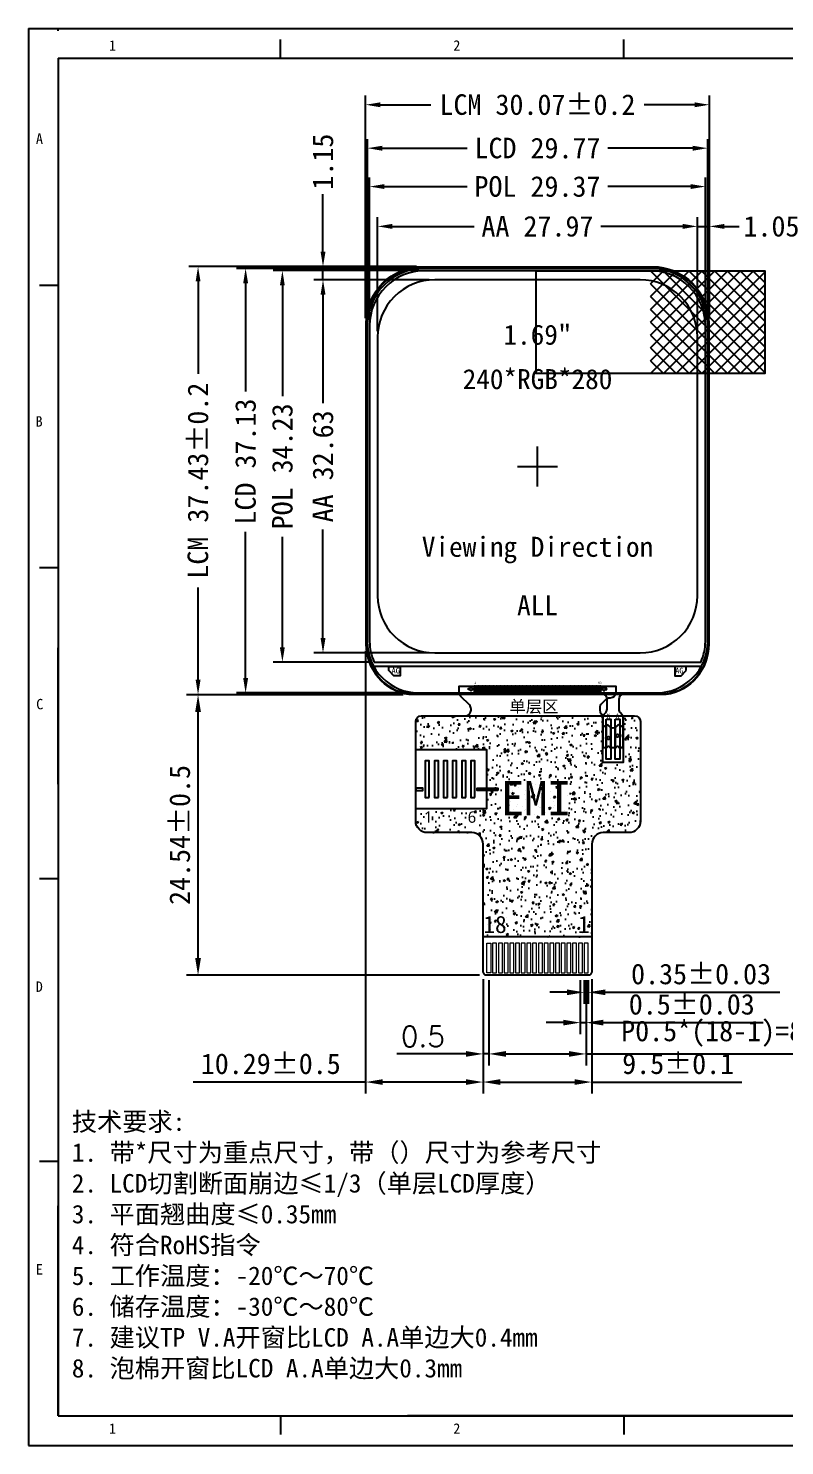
# Model space of a CAD drawing. Header units: millimetres. Extents: x -211 to 1637, y 270 to 770.
# Drawn here: x 894.7 to 960.8, y 465.1 to 589.1 of the extents above; entities that cross this region are included whole.
import ezdxf
from ezdxf.enums import TextEntityAlignment as Align

# ---------------------------------------------------------------- set-up
doc = ezdxf.new("R2010")
doc.units = ezdxf.units.MM
for name, color, linetype in [('', 7, 'Continuous'), ('DIM', 4, 'Continuous'), ('FPC', 5, 'Continuous'), ('FPC-O正面白油层', 7, 'Continuous'), ('标 注', 3, 'Continuous'), ('标注', 3, 'Continuous')]:
    doc.layers.add(name, color=color, linetype=linetype)
doc.layers.add('DWG', color=7, linetype='Continuous', lineweight=18)
doc.layers.add('LCD', color=4, linetype='Continuous', lineweight=5)
doc.styles.add('Arial', font='arial.ttf', dxfattribs={"height": 3})
doc.styles.add('ROMANS', font='romans.shx', dxfattribs={"width": 0.8})
doc.styles.get("Standard").update_dxf_attribs({"font": 'txt', "bigfont": 'gbcbig.shx'})
doc.styles.add('宋体', font='')
doc.styles.get('宋体').set_extended_font_data('SimSun')
doc.dimstyles.new('ISO-25$0', dxfattribs={"dimtxt": 1.8, "dimasz": 1.5, "dimexe": 1, "dimexo": 0.625, "dimtad": 1, "dimdsep": 46, "dimtxsty": 'Standard', "dimcen": 2.5, "dimclrd": 3, "dimclre": 3, "dimclrt": 3, "dimadec": 0, "dimazin": 0, "dimtfac": 1, "dimtmove": 0, "dimatfit": 3, "dimfxl": 1, "dimarcsym": 0})
doc.dimstyles.new('STANDARD 03$0', dxfattribs={"dimscale": 0, "dimtxt": 1.8, "dimasz": 1.3, "dimexe": 0.8, "dimexo": 0.5, "dimgap": 0.5, "dimtad": 0, "dimzin": 0, "dimdsep": 46, "dimtxsty": 'ROMANS', "dimcen": 1, "dimclrd": 256, "dimclre": 256, "dimclrt": 256, "dimadec": 0, "dimazin": 0, "dimtfac": 1, "dimtmove": 0, "dimatfit": 3, "dimfxl": 1, "dimtolj": 1, "dimtzin": 0, "dimlwd": -1, "dimarcsym": 0})

# ---------------------------------------------------------------- blocks, each defined once
blk = doc.blocks.new('*D54')
at = {"layer": 'FPC', "color": 3, "lineweight": -2}
for p, q in [((925.23, 562.59), (925.23, 572.56)), ((953.2, 562.59), (953.2, 572.56))]:
    blk.add_line(p, q, dxfattribs=at)
at = {"layer": 'FPC', "color": 3}
for p, q in [((926.53, 571.76), (933.68, 571.76)), ((951.9, 571.76), (944.75, 571.76))]:
    blk.add_line(p, q, dxfattribs=at)
for points in [[(926.53, 571.98), (926.53, 571.54), (925.23, 571.76)], [(951.9, 571.98), (951.9, 571.54), (953.2, 571.76)]]:
    blk.add_solid(points, dxfattribs=at)
at = {"layer": 'FPC', "color": 7, "insert": (939.21, 571.76), "char_height": 1.8, "attachment_point": 5, "style": '宋体'}
blk.add_mtext('\\A1;AA 27.97', dxfattribs=at)
blk = doc.blocks.new('*D55')
at = {"layer": 'FPC', "color": 3, "lineweight": -2}
for p, q in [((924.33, 563.59), (924.33, 579.4)), ((954.1, 563.59), (954.1, 579.4))]:
    blk.add_line(p, q, dxfattribs=at)
at = {"layer": 'FPC', "color": 3}
for p, q in [((925.63, 578.6), (933.07, 578.6)), ((952.8, 578.6), (945.36, 578.6))]:
    blk.add_line(p, q, dxfattribs=at)
for points in [[(925.63, 578.81), (925.63, 578.38), (924.33, 578.6)], [(952.8, 578.81), (952.8, 578.38), (954.1, 578.6)]]:
    blk.add_solid(points, dxfattribs=at)
at = {"layer": 'FPC', "color": 7, "insert": (939.21, 578.6), "char_height": 1.8, "attachment_point": 5, "style": '宋体'}
blk.add_mtext('\\A1;LCD 29.77', dxfattribs=at)
blk = doc.blocks.new('*D56')
at = {"layer": 'FPC', "color": 3, "lineweight": -2}
for p, q in [((924.18, 563.74), (924.18, 583.2)), ((954.25, 563.74), (954.25, 583.2))]:
    blk.add_line(p, q, dxfattribs=at)
at = {"layer": 'FPC', "color": 3}
for p, q in [((925.48, 582.4), (929.87, 582.4)), ((952.95, 582.4), (948.55, 582.4))]:
    blk.add_line(p, q, dxfattribs=at)
for points in [[(925.48, 582.61), (925.48, 582.18), (924.18, 582.4)], [(952.95, 582.61), (952.95, 582.18), (954.25, 582.4)]]:
    blk.add_solid(points, dxfattribs=at)
at = {"layer": 'FPC', "color": 7, "insert": (939.21, 582.4), "char_height": 1.8, "attachment_point": 5, "style": '宋体'}
blk.add_mtext('\\A1;LCM 30.07%%P0.2', dxfattribs=at)
blk = doc.blocks.new('*D57')
at = {"layer": 'FPC', "color": 3, "lineweight": -2}
for p, q in [((929.73, 567.09), (919.65, 567.09)), ((929.73, 534.45), (919.65, 534.45))]:
    blk.add_line(p, q, dxfattribs=at)
at = {"layer": 'FPC', "color": 3}
for p, q in [((920.45, 565.79), (920.45, 556.3)), ((920.45, 535.75), (920.45, 545.24))]:
    blk.add_line(p, q, dxfattribs=at)
for points in [[(920.24, 565.79), (920.67, 565.79), (920.45, 567.09)], [(920.24, 535.75), (920.67, 535.75), (920.45, 534.45)]]:
    blk.add_solid(points, dxfattribs=at)
at = {"layer": 'FPC', "color": 7, "insert": (920.45, 550.77), "char_height": 1.8, "attachment_point": 5, "rotation": 90, "style": '宋体'}
blk.add_mtext('\\A1;AA 32.63', dxfattribs=at)
blk = doc.blocks.new('*D58')
at = {"layer": 'FPC', "color": 3, "lineweight": -2}
for p, q in [((928.83, 568.09), (912.88, 568.09)), ((928.33, 530.95), (912.88, 530.95))]:
    blk.add_line(p, q, dxfattribs=at)
at = {"layer": 'FPC', "color": 3}
for p, q in [((913.68, 566.79), (913.68, 557.33)), ((913.68, 532.25), (913.68, 545.05))]:
    blk.add_line(p, q, dxfattribs=at)
for points in [[(913.47, 566.79), (913.9, 566.79), (913.68, 568.09)], [(913.47, 532.25), (913.9, 532.25), (913.68, 530.95)]]:
    blk.add_solid(points, dxfattribs=at)
at = {"layer": 'FPC', "color": 7, "insert": (913.68, 551.19), "char_height": 1.8, "attachment_point": 5, "rotation": 90, "style": '宋体'}
blk.add_mtext('\\A1;LCD 37.13', dxfattribs=at)
blk = doc.blocks.new('*D59')
at = {"layer": 'FPC', "color": 3, "lineweight": -2}
for p, q in [((928.63, 568.24), (908.72, 568.24)), ((927.47, 530.8), (908.72, 530.8))]:
    blk.add_line(p, q, dxfattribs=at)
at = {"layer": 'FPC', "color": 3}
for p, q in [((909.52, 566.94), (909.52, 558.86)), ((909.52, 532.1), (909.52, 540.18))]:
    blk.add_line(p, q, dxfattribs=at)
for points in [[(909.31, 566.94), (909.74, 566.94), (909.52, 568.24)], [(909.31, 532.1), (909.74, 532.1), (909.52, 530.8)]]:
    blk.add_solid(points, dxfattribs=at)
at = {"layer": 'FPC', "color": 7, "insert": (909.52, 549.52), "char_height": 1.8, "attachment_point": 5, "rotation": 90, "style": '宋体'}
blk.add_mtext('\\A1;LCM 37.43\\fSimSun|b0|i0|c134|p2;±0.2', dxfattribs=at)
blk = doc.blocks.new('*D60')
at = {"layer": 'FPC', "color": 3}
for p, q in [((920.45, 569.54), (920.45, 574.59)), ((920.45, 567.09), (920.45, 568.24)), ((920.45, 565.79), (920.45, 564.49))]:
    blk.add_line(p, q, dxfattribs=at)
at = {"layer": 'FPC', "color": 3, "lineweight": -2}
for p, q in [((928.63, 568.24), (919.65, 568.24)), ((929.73, 567.09), (919.65, 567.09))]:
    blk.add_line(p, q, dxfattribs=at)
at = {"layer": 'FPC', "color": 3}
for points in [[(920.24, 569.54), (920.67, 569.54), (920.45, 568.24)], [(920.24, 565.79), (920.67, 565.79), (920.45, 567.09)]]:
    blk.add_solid(points, dxfattribs=at)
at = {"layer": 'FPC', "color": 7, "insert": (920.45, 577.42), "char_height": 1.8, "attachment_point": 5, "rotation": 90, "style": '宋体'}
blk.add_mtext('\\A1;1.15', dxfattribs=at)
blk = doc.blocks.new('*D61')
at = {"layer": 'FPC', "color": 3}
for p, q in [((951.9, 571.76), (950.6, 571.76)), ((953.2, 571.76), (954.25, 571.76)), ((955.55, 571.76), (956.85, 571.76))]:
    blk.add_line(p, q, dxfattribs=at)
at = {"layer": 'FPC', "color": 3, "lineweight": -2}
for p, q in [((953.2, 562.59), (953.2, 572.56)), ((954.25, 563.74), (954.25, 572.56))]:
    blk.add_line(p, q, dxfattribs=at)
at = {"layer": 'FPC', "color": 3}
for points in [[(951.9, 571.97), (951.9, 571.54), (953.2, 571.76)], [(955.55, 571.97), (955.55, 571.54), (954.25, 571.76)]]:
    blk.add_solid(points, dxfattribs=at)
at = {"layer": 'FPC', "color": 7, "insert": (959.68, 571.76), "char_height": 1.8, "attachment_point": 5, "style": '宋体'}
blk.add_mtext('\\A1;1.05', dxfattribs=at)
blk = doc.blocks.new('zw$5E')
at = {"color": 4}
for p, q in [((0, -1.75), (0, 1.75)), ((-1.75, 0), (1.75, 0))]:
    blk.add_line(p, q, dxfattribs=at)
at = {"layer": 'FPC', "color": 2}
for points in [[(-13.006, -17.867), (-13.006, -17.517), (-12.006, -17.517), (-12.006, -18.317), (-12.556, -18.317)], [(13.006, -17.867), (13.006, -17.517), (12.006, -17.517), (12.006, -18.317), (12.556, -18.317)]]:
    blk.add_lwpolyline(points, close=True, dxfattribs=at)
at = {"layer": '标注', "color": 4}
blk.add_line((14.312, -17.517), (-14.312, -17.517), dxfattribs=at)
at = {"layer": '标注'}
for p, q in [((-6.06, -19.517), (-6.06, -19.417)), ((-6.06, -19.417), (-5.86, -19.417)), ((-5.86, -19.517), (-6.06, -19.517)), ((-5.86, -19.417), (-5.86, -19.317)), ((-5.86, -19.317), (-5.76, -19.317)), ((-5.86, -19.617), (-5.86, -19.517)), ((-5.76, -19.617), (-5.86, -19.617)), ((-5.76, -19.317), (-5.76, -19.417)), ((-5.76, -19.417), (-5.56, -19.417)), ((-5.56, -19.517), (-5.76, -19.517)), ((-5.76, -19.517), (-5.76, -19.617)), ((-5.56, -19.417), (-5.56, -19.517)), ((5.76, -19.417), (5.56, -19.417)), ((5.56, -19.417), (5.56, -19.517)), ((5.56, -19.517), (5.76, -19.517)), ((5.86, -19.317), (5.76, -19.317)), ((5.76, -19.317), (5.76, -19.417)), ((5.76, -19.517), (5.76, -19.617)), ((5.76, -19.617), (5.86, -19.617)), ((5.86, -19.417), (5.86, -19.317)), ((6.06, -19.417), (5.86, -19.417)), ((5.86, -19.517), (6.06, -19.517)), ((5.86, -19.617), (5.86, -19.517)), ((6.06, -19.517), (6.06, -19.417))]:
    blk.add_line(p, q, dxfattribs=at)
at = {"layer": '标注', "color": 4}
for points in [[(-10.386, -19.817), (10.386, -19.817, 0.4142136), (14.886, -15.317), (14.886, 12.317, 0.4142136), (9.886, 17.317), (-9.886, 17.317, 0.4142136), (-14.886, 12.317), (-14.886, -15.317, 0.4142136)], [(-8.986, -16.317), (8.986, -16.317, 0.4142136), (13.986, -11.317), (13.986, 11.317, 0.4142136), (8.986, 16.317), (-8.986, 16.317, 0.4142136), (-13.986, 11.317), (-13.986, -11.317, 0.4142136)]]:
    blk.add_lwpolyline(points, format="xyb", close=True, dxfattribs=at)
at = {"layer": '标注', "color": 6}
blk.add_lwpolyline([(-14.291, -17.117), (14.291, -17.117, 0.1083987), (14.686, -15.317), (14.686, 12.317, 0.4142136), (9.886, 17.117), (-9.886, 17.117, 0.4142136), (-14.686, 12.317), (-14.686, -15.317, 0.1083987), (-14.291, -17.117)], format="xyb", close=True, dxfattribs=at)
at = {"layer": '标注'}
for points in [[(-5.55, -19.717), (-5.49, -19.717), (-5.49, -19.217), (-5.55, -19.217)], [(-5.43, -19.717), (-5.37, -19.717), (-5.37, -19.217), (-5.43, -19.217)], [(-5.31, -19.717), (-5.25, -19.717), (-5.25, -19.217), (-5.31, -19.217)], [(-5.19, -19.717), (-5.13, -19.717), (-5.13, -19.217), (-5.19, -19.217)], [(-5.07, -19.717), (-5.01, -19.717), (-5.01, -19.217), (-5.07, -19.217)], [(-4.95, -19.717), (-4.89, -19.717), (-4.89, -19.217), (-4.95, -19.217)], [(-4.83, -19.717), (-4.77, -19.717), (-4.77, -19.217), (-4.83, -19.217)], [(-4.71, -19.717), (-4.65, -19.717), (-4.65, -19.217), (-4.71, -19.217)], [(-4.59, -19.717), (-4.53, -19.717), (-4.53, -19.217), (-4.59, -19.217)], [(-4.47, -19.717), (-4.41, -19.717), (-4.41, -19.217), (-4.47, -19.217)], [(-4.35, -19.717), (-4.29, -19.717), (-4.29, -19.217), (-4.35, -19.217)], [(-4.23, -19.717), (-4.17, -19.717), (-4.17, -19.217), (-4.23, -19.217)], [(-4.11, -19.717), (-4.05, -19.717), (-4.05, -19.217), (-4.11, -19.217)], [(-3.99, -19.717), (-3.93, -19.717), (-3.93, -19.217), (-3.99, -19.217)], [(-3.87, -19.717), (-3.81, -19.717), (-3.81, -19.217), (-3.87, -19.217)], [(-3.75, -19.717), (-3.69, -19.717), (-3.69, -19.217), (-3.75, -19.217)], [(-3.63, -19.717), (-3.57, -19.717), (-3.57, -19.217), (-3.63, -19.217)], [(-3.51, -19.717), (-3.45, -19.717), (-3.45, -19.217), (-3.51, -19.217)], [(-3.39, -19.717), (-3.33, -19.717), (-3.33, -19.217), (-3.39, -19.217)], [(-3.27, -19.717), (-3.21, -19.717), (-3.21, -19.217), (-3.27, -19.217)], [(-3.15, -19.717), (-3.09, -19.717), (-3.09, -19.217), (-3.15, -19.217)], [(-3.03, -19.717), (-2.97, -19.717), (-2.97, -19.217), (-3.03, -19.217)], [(-2.91, -19.717), (-2.85, -19.717), (-2.85, -19.217), (-2.91, -19.217)], [(-2.79, -19.717), (-2.73, -19.717), (-2.73, -19.217), (-2.79, -19.217)], [(-2.67, -19.717), (-2.61, -19.717), (-2.61, -19.217), (-2.67, -19.217)], [(-2.55, -19.717), (-2.49, -19.717), (-2.49, -19.217), (-2.55, -19.217)], [(-2.43, -19.717), (-2.37, -19.717), (-2.37, -19.217), (-2.43, -19.217)], [(-2.31, -19.717), (-2.25, -19.717), (-2.25, -19.217), (-2.31, -19.217)], [(-2.19, -19.717), (-2.13, -19.717), (-2.13, -19.217), (-2.19, -19.217)], [(-2.07, -19.717), (-2.01, -19.717), (-2.01, -19.217), (-2.07, -19.217)], [(-1.95, -19.717), (-1.89, -19.717), (-1.89, -19.217), (-1.95, -19.217)], [(-1.83, -19.717), (-1.77, -19.717), (-1.77, -19.217), (-1.83, -19.217)], [(-1.71, -19.717), (-1.65, -19.717), (-1.65, -19.217), (-1.71, -19.217)], [(-1.59, -19.717), (-1.53, -19.717), (-1.53, -19.217), (-1.59, -19.217)], [(-1.47, -19.717), (-1.41, -19.717), (-1.41, -19.217), (-1.47, -19.217)], [(-1.35, -19.717), (-1.29, -19.717), (-1.29, -19.217), (-1.35, -19.217)], [(-1.23, -19.717), (-1.17, -19.717), (-1.17, -19.217), (-1.23, -19.217)], [(-1.11, -19.717), (-1.05, -19.717), (-1.05, -19.217), (-1.11, -19.217)], [(-0.99, -19.717), (-0.93, -19.717), (-0.93, -19.217), (-0.99, -19.217)], [(-0.87, -19.717), (-0.81, -19.717), (-0.81, -19.217), (-0.87, -19.217)], [(-0.75, -19.717), (-0.69, -19.717), (-0.69, -19.217), (-0.75, -19.217)], [(-0.63, -19.717), (-0.57, -19.717), (-0.57, -19.217), (-0.63, -19.217)], [(-0.51, -19.717), (-0.45, -19.717), (-0.45, -19.217), (-0.51, -19.217)], [(-0.39, -19.717), (-0.33, -19.717), (-0.33, -19.217), (-0.39, -19.217)], [(-0.27, -19.717), (-0.21, -19.717), (-0.21, -19.217), (-0.27, -19.217)], [(-0.15, -19.717), (-0.09, -19.717), (-0.09, -19.217), (-0.15, -19.217)], [(-0.03, -19.717), (0.03, -19.717), (0.03, -19.217), (-0.03, -19.217)], [(0.09, -19.717), (0.15, -19.717), (0.15, -19.217), (0.09, -19.217)], [(0.21, -19.717), (0.27, -19.717), (0.27, -19.217), (0.21, -19.217)], [(0.33, -19.717), (0.39, -19.717), (0.39, -19.217), (0.33, -19.217)], [(0.45, -19.717), (0.51, -19.717), (0.51, -19.217), (0.45, -19.217)], [(0.57, -19.717), (0.63, -19.717), (0.63, -19.217), (0.57, -19.217)], [(0.69, -19.717), (0.75, -19.717), (0.75, -19.217), (0.69, -19.217)], [(0.81, -19.717), (0.87, -19.717), (0.87, -19.217), (0.81, -19.217)], [(0.93, -19.717), (0.99, -19.717), (0.99, -19.217), (0.93, -19.217)], [(1.05, -19.717), (1.11, -19.717), (1.11, -19.217), (1.05, -19.217)], [(1.17, -19.717), (1.23, -19.717), (1.23, -19.217), (1.17, -19.217)], [(1.29, -19.717), (1.35, -19.717), (1.35, -19.217), (1.29, -19.217)], [(1.41, -19.717), (1.47, -19.717), (1.47, -19.217), (1.41, -19.217)], [(1.53, -19.717), (1.59, -19.717), (1.59, -19.217), (1.53, -19.217)], [(1.65, -19.717), (1.71, -19.717), (1.71, -19.217), (1.65, -19.217)], [(1.77, -19.717), (1.83, -19.717), (1.83, -19.217), (1.77, -19.217)], [(1.89, -19.717), (1.95, -19.717), (1.95, -19.217), (1.89, -19.217)], [(2.01, -19.717), (2.07, -19.717), (2.07, -19.217), (2.01, -19.217)], [(2.13, -19.717), (2.19, -19.717), (2.19, -19.217), (2.13, -19.217)], [(2.25, -19.717), (2.31, -19.717), (2.31, -19.217), (2.25, -19.217)], [(2.37, -19.717), (2.43, -19.717), (2.43, -19.217), (2.37, -19.217)], [(2.49, -19.717), (2.55, -19.717), (2.55, -19.217), (2.49, -19.217)], [(2.61, -19.717), (2.67, -19.717), (2.67, -19.217), (2.61, -19.217)], [(2.73, -19.717), (2.79, -19.717), (2.79, -19.217), (2.73, -19.217)], [(2.85, -19.717), (2.91, -19.717), (2.91, -19.217), (2.85, -19.217)], [(2.97, -19.717), (3.03, -19.717), (3.03, -19.217), (2.97, -19.217)], [(3.09, -19.717), (3.15, -19.717), (3.15, -19.217), (3.09, -19.217)], [(3.21, -19.717), (3.27, -19.717), (3.27, -19.217), (3.21, -19.217)], [(3.33, -19.717), (3.39, -19.717), (3.39, -19.217), (3.33, -19.217)], [(3.45, -19.717), (3.51, -19.717), (3.51, -19.217), (3.45, -19.217)], [(3.57, -19.717), (3.63, -19.717), (3.63, -19.217), (3.57, -19.217)], [(3.69, -19.717), (3.75, -19.717), (3.75, -19.217), (3.69, -19.217)], [(3.81, -19.717), (3.87, -19.717), (3.87, -19.217), (3.81, -19.217)], [(3.93, -19.717), (3.99, -19.717), (3.99, -19.217), (3.93, -19.217)], [(4.05, -19.717), (4.11, -19.717), (4.11, -19.217), (4.05, -19.217)], [(4.17, -19.717), (4.23, -19.717), (4.23, -19.217), (4.17, -19.217)], [(4.29, -19.717), (4.35, -19.717), (4.35, -19.217), (4.29, -19.217)], [(4.41, -19.717), (4.47, -19.717), (4.47, -19.217), (4.41, -19.217)], [(4.53, -19.717), (4.59, -19.717), (4.59, -19.217), (4.53, -19.217)], [(4.65, -19.717), (4.71, -19.717), (4.71, -19.217), (4.65, -19.217)], [(4.77, -19.717), (4.83, -19.717), (4.83, -19.217), (4.77, -19.217)], [(4.89, -19.717), (4.95, -19.717), (4.95, -19.217), (4.89, -19.217)], [(5.01, -19.717), (5.07, -19.717), (5.07, -19.217), (5.01, -19.217)], [(5.13, -19.717), (5.19, -19.717), (5.19, -19.217), (5.13, -19.217)], [(5.25, -19.717), (5.31, -19.717), (5.31, -19.217), (5.25, -19.217)], [(5.37, -19.717), (5.43, -19.717), (5.43, -19.217), (5.37, -19.217)], [(5.49, -19.717), (5.55, -19.717), (5.55, -19.217), (5.49, -19.217)]]:
    blk.add_lwpolyline(points, close=True, dxfattribs=at)
at = {"layer": 'LCD', "color": 4, "style": '宋体'}
for s, p in [('1.69"', (0, 11.517)), ('240*RGB*280', (0, 7.631)), ('Viewing Direction', (0, -7.035)), ('ALL', (0, -12.142))]:
    blk.add_text(s, height=1.75, dxfattribs=at).set_placement(p, align=Align.MIDDLE_CENTER)
at = {"layer": '标注', "color": 1, "width": 0.57324, "attachment_point": 5, "style": '宋体'}
for s, insert, char_height in [('{\\C2;AG}', (-12.406, -17.868), 0.5), ('{\\C2;AG}', (12.406, -17.868), 0.5), ('1', (-5.458, -18.935), 0.2), ('93', (5.464, -18.935), 0.2)]:
    blk.add_mtext(s, dxfattribs=dict(at, insert=insert, char_height=char_height))
blk = doc.blocks.new('*D63')
at = {"layer": 'FPC', "color": 3, "lineweight": -2}
for p, q in [((924.53, 563.59), (924.53, 576.04)), ((953.9, 563.59), (953.9, 576.04))]:
    blk.add_line(p, q, dxfattribs=at)
at = {"layer": 'FPC', "color": 3}
for p, q in [((925.83, 575.24), (933.06, 575.24)), ((952.6, 575.24), (945.37, 575.24))]:
    blk.add_line(p, q, dxfattribs=at)
for points in [[(925.83, 575.46), (925.83, 575.03), (924.53, 575.24)], [(952.6, 575.46), (952.6, 575.03), (953.9, 575.24)]]:
    blk.add_solid(points, dxfattribs=at)
at = {"layer": 'FPC', "color": 7, "insert": (939.21, 575.24), "char_height": 1.8, "attachment_point": 5, "style": '宋体'}
blk.add_mtext('\\A1;POL 29.37', dxfattribs=at)
blk = doc.blocks.new('*D64')
at = {"layer": 'FPC', "color": 3, "lineweight": -2}
for p, q in [((928.83, 567.89), (916.1, 567.89)), ((924.42, 533.65), (916.1, 533.65))]:
    blk.add_line(p, q, dxfattribs=at)
at = {"layer": 'FPC', "color": 3}
for p, q in [((916.9, 566.59), (916.9, 556.92)), ((916.9, 534.95), (916.9, 544.62))]:
    blk.add_line(p, q, dxfattribs=at)
for points in [[(916.68, 566.59), (917.11, 566.59), (916.9, 567.89)], [(916.68, 534.95), (917.11, 534.95), (916.9, 533.65)]]:
    blk.add_solid(points, dxfattribs=at)
at = {"layer": 'FPC', "color": 7, "insert": (916.9, 550.77), "char_height": 1.8, "attachment_point": 5, "rotation": 90, "style": '宋体'}
blk.add_mtext('\\A1;POL 34.23', dxfattribs=at)
blk = doc.blocks.new('zw$6484')
at = {"layer": '', "lineweight": 5}
blk.add_lwpolyline([(-15.04, -33.03, 0.370918), (-11.25, -37.43), (11.25, -37.43, 0.370918), (15.04, -33.03), (15.04, -4.95, 0.414214), (10.09, 0), (-10.09, 0, 0.414214), (-15.04, -4.95), (-15.04, -32.98)], format="xyb", dxfattribs=at)
at = {"color": 5, "ltscale": 5}
blk.add_lwpolyline([(-14.97, -33.03, 0.370578), (-11.24, -37.36), (11.24, -37.36, 0.370578), (14.97, -33.03), (14.97, -4.95, 0.414214), (10.09, -0.07), (-10.09, -0.07, 0.414214), (-14.97, -4.95), (-14.97, -32.98)], format="xyb", dxfattribs=at)
blk = doc.blocks.new('*D62')
at = {"layer": 'DIM', "color": 3, "lineweight": -2}
for p, q in [((927.34, 530.8), (908.52, 530.8)), ((909.52, 507.76), (909.52, 529.3)), ((934.14, 506.26), (908.52, 506.26))]:
    blk.add_line(p, q, dxfattribs=at)
at = {"layer": 'DIM', "color": 3}
for points in [[(909.27, 529.3), (909.77, 529.3), (909.52, 530.8)], [(909.27, 507.76), (909.77, 507.76), (909.52, 506.26)]]:
    blk.add_solid(points, dxfattribs=at)
at = {"layer": 'DIM', "color": 3, "insert": (907.93, 518.53), "char_height": 1.8, "attachment_point": 5, "rotation": 90, "style": '宋体'}
blk.add_mtext('24.54%%P0.5', dxfattribs=at)
blk = doc.blocks.new('*D65')
at = {"layer": 'DIM', "color": 3, "lineweight": -2}
for p, q in [((943.29, 505.83), (943.29, 503.77)), ((943.64, 505.83), (943.64, 503.77)), ((941.79, 504.77), (940.29, 504.77)), ((943.29, 504.77), (943.64, 504.77)), ((945.14, 504.77), (960.41, 504.77))]:
    blk.add_line(p, q, dxfattribs=at)
at = {"layer": 'DIM', "color": 3}
for points in [[(941.79, 505.02), (941.79, 504.52), (943.29, 504.77)], [(945.14, 505.02), (945.14, 504.52), (943.64, 504.77)]]:
    blk.add_solid(points, dxfattribs=at)
at = {"layer": 'DIM', "color": 3, "insert": (953.52, 506.36), "char_height": 1.8, "attachment_point": 5, "style": '宋体'}
blk.add_mtext('0.35%%P0.03', dxfattribs=at)
blk = doc.blocks.new('*D66')
at = {"layer": 'DIM', "color": 3, "lineweight": -2}
for p, q in [((942.96, 505.83), (942.96, 501.12)), ((943.46, 505.83), (943.46, 501.12)), ((941.46, 502.12), (939.96, 502.12)), ((942.96, 502.12), (943.46, 502.12)), ((944.96, 502.12), (958.95, 502.12))]:
    blk.add_line(p, q, dxfattribs=at)
at = {"layer": 'DIM', "color": 3}
for points in [[(941.46, 502.37), (941.46, 501.87), (942.96, 502.12)], [(944.96, 502.37), (944.96, 501.87), (943.46, 502.12)]]:
    blk.add_solid(points, dxfattribs=at)
at = {"layer": 'DIM', "color": 3, "insert": (952.71, 503.71), "char_height": 1.8, "attachment_point": 5, "style": '宋体'}
blk.add_mtext('0.5{\\fSimSun|b0|i0|c134|p2;±0.03}', dxfattribs=at)
blk = doc.blocks.new('*D67')
at = {"layer": 'DIM', "color": 3, "lineweight": -2}
for p, q in [((934.96, 505.83), (934.96, 498.38)), ((943.46, 505.83), (943.46, 498.38)), ((936.46, 499.38), (941.96, 499.38)), ((943.46, 499.38), (973.34, 499.38))]:
    blk.add_line(p, q, dxfattribs=at)
at = {"layer": 'DIM', "color": 3}
for points in [[(936.46, 499.63), (936.46, 499.13), (934.96, 499.38)], [(941.96, 499.63), (941.96, 499.13), (943.46, 499.38)]]:
    blk.add_solid(points, dxfattribs=at)
at = {"layer": 'DIM', "color": 3, "insert": (959.39, 501.15), "char_height": 1.8, "attachment_point": 5, "style": '宋体'}
blk.add_mtext('P0.5*(18-1)=8.5{\\fSimSun|b0|i0|c134|p2;±0.05}', dxfattribs=at)
blk = doc.blocks.new('*D68')
at = {"layer": 'DIM', "color": 3, "lineweight": -2}
for p, q in [((934.46, 505.93), (934.46, 495.92)), ((943.96, 505.93), (943.96, 495.92)), ((935.96, 496.92), (942.46, 496.92)), ((943.96, 496.92), (957.08, 496.92))]:
    blk.add_line(p, q, dxfattribs=at)
at = {"layer": 'DIM', "color": 3}
for points in [[(935.96, 497.17), (935.96, 496.67), (934.46, 496.92)], [(942.46, 497.17), (942.46, 496.67), (943.96, 496.92)]]:
    blk.add_solid(points, dxfattribs=at)
at = {"layer": 'DIM', "color": 3, "insert": (951.52, 498.51), "char_height": 1.8, "attachment_point": 5, "style": '宋体'}
blk.add_mtext('9.5{\\fSimSun|b0|i0|c134|p2;±0.1}', dxfattribs=at)
blk = doc.blocks.new('*D69')
at = {"layer": 'DIM', "color": 3, "lineweight": -2}
for p, q in [((934.46, 505.93), (934.46, 498.38)), ((934.96, 505.83), (934.96, 498.38)), ((932.96, 499.38), (926.91, 499.38)), ((934.96, 499.38), (934.46, 499.38)), ((936.46, 499.38), (937.96, 499.38))]:
    blk.add_line(p, q, dxfattribs=at)
at = {"layer": 'DIM', "color": 3}
for points in [[(932.96, 499.63), (932.96, 499.13), (934.46, 499.38)], [(936.46, 499.63), (936.46, 499.13), (934.96, 499.38)]]:
    blk.add_solid(points, dxfattribs=at)
at = {"layer": 'DIM', "color": 3, "insert": (929.19, 500.91), "char_height": 1.8, "attachment_point": 5}
blk.add_mtext('0.5', dxfattribs=at)
blk = doc.blocks.new('*D70')
at = {"layer": 'DIM', "color": 3, "lineweight": -2}
for p, q in [((924.18, 534.63), (924.18, 495.92)), ((934.46, 505.93), (934.46, 495.92)), ((924.18, 496.92), (909.08, 496.92)), ((932.96, 496.92), (925.68, 496.92))]:
    blk.add_line(p, q, dxfattribs=at)
at = {"layer": 'DIM', "color": 3}
for points in [[(925.68, 497.17), (925.68, 496.67), (924.18, 496.92)], [(932.96, 497.17), (932.96, 496.67), (934.46, 496.92)]]:
    blk.add_solid(points, dxfattribs=at)
at = {"layer": 'DIM', "color": 3, "insert": (915.88, 498.51), "char_height": 1.8, "attachment_point": 5, "style": '宋体'}
blk.add_mtext('10.29%%P0.5', dxfattribs=at)

msp = doc.modelspace()

# ---------------------------------------------------------------- hatches: boundary and pattern name
at = {"layer": 'DIM'}
h = msp.add_hatch(dxfattribs=at)
h.set_pattern_fill('AR-CONC,_O', color=251, scale=0.01)
h.set_pattern_definition([(50, (-56.518, 0), (1.8218467, -0.1593909), [0.1905, -2.0955]), (355, (-56.518, 0), (-0.3524283, 1.9105664), [0.1524, -1.6764]), (100.451, (-56.3662, -0.0133), (1.469425, 1.751167), [0.1619, -1.7809]), (46.1842, (-56.518, 0.508), (2.7107904, -0.4204233), [0.28575, -3.14325]), (96.6356, (-56.2922, 0.473), (2.3740423, 2.4742556), [0.24285, -2.67135]), (351.184, (-56.518, 0.508), (2.374046, 2.474251), [0.2286, -2.5146]), (21, (-56.264, 0.381), (1.5161488, -1.0226552), [0.1905, -2.0955]), (326, (-56.264, 0.381), (0.6180203, 1.8418797), [0.1524, -1.6764]), (71.4514, (-56.1377, 0.2958), (2.134165, 0.8192286), [0.1619, -1.7809]), (37.5, (-56.5181, 0), (0.03088603, 0.8455504), [0, -1.65608, 0, -1.7018, 0, -1.68275]), (7.5, (-56.5181, 0), (0.6681966, 1.00180575), [0, -0.97028, 0, -1.61798, 0, -0.64135]), (327.5, (-57.0845, 0), (1.35590595, -0.05728744), [0, -0.635, 0, -1.9812, 0, -2.6289]), (317.5, (-57.3385, 0), (1.4812918, 0.2542649), [0, -0.8255, 0, -1.31572, 0, -1.8669])])
h.paths.add_polyline_path([(947.21072, 518.73285, 0.414213562), (948.21072, 519.73285), (948.21072, 528.45227, 0.414213562), (947.71072, 528.95227), (946.71479, 528.95227), (946.71479, 524.8688), (944.91479, 524.8688), (944.91479, 528.95227), (932.90479, 528.95227), (929.06271, 528.95227, 0.414213562), (928.56271, 528.45227), (928.56271, 519.73285, 0.414213562), (929.56271, 518.73285), (933.46479, 518.73285, -0.414213562), (934.46479, 517.73285), (934.46479, 509.60972), (943.96479, 509.60972), (943.96479, 517.73285, -0.414213562), (944.96479, 518.73285)])
h.paths.add_polyline_path([(928.56271, 526.01285), (934.73979, 526.01285), (934.73979, 520.81285), (928.56271, 520.81285)], flags=17)
at = {"layer": 'FPC'}
h = msp.add_hatch(dxfattribs=at)
h.set_pattern_fill('ANSI37', color=1, scale=0.25)
h.set_pattern_definition([(45, (949.1008, 558.8863), (-0.561266, 0.561266), []), (135, (949.1008, 558.8863), (-0.561266, -0.561266), [])])
h.paths.add_polyline_path([(949.10079, 558.88627), (959.10079, 558.88627), (959.10079, 567.88627), (949.10079, 567.88627)])

# ---------------------------------------------------------------- linework, layer by layer
at = {"color": 7, "linetype": 'Continuous'}
for p, q in [((894.67583, 589.08114), (1069.49197, 589.08114)), ((894.67583, 589.08114), (894.67583, 465.11852)), ((894.67583, 465.11852), (1069.49197, 465.11852))]:
    msp.add_line(p, q, dxfattribs=at)
at = {"linetype": 'Continuous'}
for p, q in [((897.27801, 588.863), (897.27801, 589.08114)), ((916.72462, 586.47897), (916.72462, 588.10533)), ((946.76026, 586.47897), (946.76026, 588.10533)), ((897.27801, 586.47897), (1066.88979, 586.47897)), ((897.27801, 586.47897), (897.27801, 467.72069)), ((897.27801, 566.60345), (895.65165, 566.60345)), ((897.27801, 541.88276), (895.65165, 541.88276)), ((897.27801, 514.70093), (895.65165, 514.70093)), ((897.27801, 489.98024), (895.65165, 489.98024)), ((897.27801, 467.72069), (1066.88979, 467.72069)), ((916.72462, 467.7207), (916.72462, 466.09434)), ((946.76026, 467.7207), (946.76026, 466.09434))]:
    msp.add_line(p, q, dxfattribs=at)
at = {"color": 4, "linetype": 'Continuous'}
for p, q in [((897.27801, 467.72069), (897.27799, 486.09271)), ((983.68516, 467.7207), (927.85249, 467.7207))]:
    msp.add_line(p, q, dxfattribs=at)
for points in [[(928.56271, 526.01285), (934.73979, 526.01285), (934.73979, 520.81285), (928.56271, 520.81285)], [(928.56271, 522.41285), (929.18979, 522.41285), (929.18979, 522.61285), (928.56271, 522.61285)], [(935.73979, 522.41285), (933.93979, 522.41285), (933.93979, 522.61285), (935.73979, 522.61285)]]:
    msp.add_lwpolyline(points, close=True)
at = {"color": 2}
for points in [[(929.73979, 521.81285), (929.73979, 525.01285), (929.38979, 525.01285), (929.38979, 521.81285)], [(929.73979, 521.81285), (929.73979, 525.01285), (929.38979, 525.01285), (929.38979, 521.81285)], [(930.53979, 521.81285), (930.53979, 525.01285), (930.18979, 525.01285), (930.18979, 521.81285)], [(931.33979, 521.81285), (931.33979, 525.01285), (930.98979, 525.01285), (930.98979, 521.81285)], [(932.13979, 521.81285), (932.13979, 525.01285), (931.78979, 525.01285), (931.78979, 521.81285)], [(932.93979, 521.81285), (932.93979, 525.01285), (932.58979, 525.01285), (932.58979, 521.81285)], [(933.73979, 521.81285), (933.73979, 525.01285), (933.38979, 525.01285), (933.38979, 521.81285)]]:
    msp.add_lwpolyline(points, close=True, dxfattribs=at)
at = {"layer": 'DIM', "color": 251}
for p, q in [((932.90479, 528.95227), (945.16479, 528.95227)), ((943.96479, 509.60972), (934.46479, 509.60972))]:
    msp.add_line(p, q, dxfattribs=at)
at = {"layer": 'DIM', "color": 30}
msp.add_lwpolyline([(945.16233, 530.35583), (944.81124, 530.00473, 0.198912367), (944.66479, 529.65118), (944.66479, 529.45227, 0.414213562), (945.16479, 528.95227), (947.71072, 528.95227, -0.414213562), (948.21072, 528.45227), (948.21072, 519.73285, -0.414213562), (947.21072, 518.73285), (944.96479, 518.73285, 0.414213562), (943.96479, 517.73285), (943.96479, 506.55962, -0.414213562), (943.66479, 506.25962), (934.76479, 506.25962, -0.414213562), (934.46479, 506.55962), (934.46479, 517.73285, 0.414213562), (933.46479, 518.73285), (929.56271, 518.73285, -0.414213562), (928.56271, 519.73285), (928.56271, 528.45227, -0.414213562), (929.06271, 528.95227), (932.90479, 528.95227, 0.414213562), (933.40479, 529.45227), (933.40479, 529.54516, 0.198912367), (933.25834, 529.89871), (932.50124, 530.65582, -0.198912367), (932.35479, 531.00937), (932.35479, 531.55227), (946.07479, 531.55227), (946.07479, 531.00228, -0.414213562), (945.57479, 530.50228), (945.51589, 530.50228, 0.198912367)], format="xyb", close=True, dxfattribs=at)
at = {"layer": 'DIM', "color": 251}
msp.add_lwpolyline([(944.91479, 528.95848), (946.71479, 528.95848), (946.71479, 524.8688), (944.91479, 524.8688)], close=True, dxfattribs=at)
at = {"layer": 'DIM', "color": 7}
for points in [[(945.21479, 528.65848), (945.61479, 528.65848), (945.61479, 525.1688), (945.21479, 525.1688)], [(946.01479, 528.65848), (946.41479, 528.65848), (946.41479, 525.1688), (946.01479, 525.1688)]]:
    msp.add_lwpolyline(points, close=True, dxfattribs=at)
at = {"layer": 'DWG', "color": 2, "lineweight": 0}
for points in [[(934.78979, 508.20962), (934.78979, 509.05972), (935.13979, 509.05972), (935.13979, 506.45962), (934.78979, 506.45962), (934.78979, 507.70962), (934.78979, 507.70962), (934.78979, 508.20962)], [(935.63979, 509.05972), (935.28979, 509.05972), (935.28979, 506.45962), (935.63979, 506.45962)], [(936.13979, 509.05972), (935.78979, 509.05972), (935.78979, 506.45962), (936.13979, 506.45962)], [(936.63979, 509.05972), (936.28979, 509.05972), (936.28979, 506.45962), (936.63979, 506.45962)], [(937.13979, 509.05972), (936.78979, 509.05972), (936.78979, 506.45962), (937.13979, 506.45962)], [(937.63979, 509.05972), (937.28979, 509.05972), (937.28979, 506.45962), (937.63979, 506.45962)], [(938.13979, 509.05972), (937.78979, 509.05972), (937.78979, 506.45962), (938.13979, 506.45962)], [(938.63979, 509.05972), (938.28979, 509.05972), (938.28979, 506.45962), (938.63979, 506.45962)], [(939.13979, 509.05972), (938.78979, 509.05972), (938.78979, 506.45962), (939.13979, 506.45962)], [(939.63979, 509.05972), (939.28979, 509.05972), (939.28979, 506.45962), (939.63979, 506.45962)], [(940.13979, 509.05972), (939.78979, 509.05972), (939.78979, 506.45962), (940.13979, 506.45962)], [(940.63979, 509.05972), (940.28979, 509.05972), (940.28979, 506.45962), (940.63979, 506.45962)], [(941.13979, 509.05972), (940.78979, 509.05972), (940.78979, 506.45962), (941.13979, 506.45962)], [(941.63979, 509.05972), (941.28979, 509.05972), (941.28979, 506.45962), (941.63979, 506.45962)], [(942.13979, 509.05972), (941.78979, 509.05972), (941.78979, 506.45962), (942.13979, 506.45962)], [(942.63979, 509.05972), (942.28979, 509.05972), (942.28979, 506.45962), (942.63979, 506.45962)], [(943.13979, 509.05972), (942.78979, 509.05972), (942.78979, 506.45962), (943.13979, 506.45962)], [(943.63979, 509.05972), (943.28979, 509.05972), (943.28979, 506.45962), (943.63979, 506.45962)]]:
    msp.add_lwpolyline(points, close=True, dxfattribs=at)
at = {"layer": 'FPC', "color": 7}
msp.add_lwpolyline([(939.10079, 567.88627), (959.10079, 567.88627), (959.10079, 558.88627), (939.10079, 558.88627)], close=True, dxfattribs=at)
at = {"layer": 'FPC', "color": 30, "true_color": 0xf26722}
for points in [[(944.94602, 530.87227, -0.309306707), (945.26479, 530.40627), (945.26479, 529.52475, -0.172463041), (945.15259, 529.20914), (945.02699, 529.05481, 0.172463041), (944.91479, 528.7392), (944.91479, 526.1688), (945.28979, 526.1688, -1), (945.53979, 526.1688), (946.08979, 526.1688, -1), (946.33979, 526.1688), (946.71479, 526.1688), (946.71479, 528.7392, 0.172463041), (946.60259, 529.05481), (946.47699, 529.20914, -0.172463041), (946.36479, 529.52475), (946.36479, 530.40627, -0.309306707), (946.68356, 530.87227)], [(945.21479, 528.15848), (945.21479, 527.1688, 0.333333333), (945.21479, 526.8688), (945.21479, 526.3188, 0.16227766), (945.16479, 526.1688)], [(946.41479, 528.15848), (946.41479, 527.3688, -0.333333333), (946.41479, 527.0688), (946.41479, 526.3188, -0.16227766), (946.46479, 526.1688)], [(945.66479, 526.1688, 0.16227766), (945.61479, 526.3188), (945.61479, 526.8688, 0.333333333), (945.61479, 527.1688), (945.61479, 527.95827)], [(946.01479, 527.95827), (946.01479, 527.3688, 0.333333333), (946.01479, 527.0688), (946.01479, 526.3188, 0.16227766), (945.96479, 526.1688)]]:
    msp.add_lwpolyline(points, format="xyb", dxfattribs=at)
for centre in [(945.41479, 527.0188), (946.21479, 527.2188)]:
    msp.add_circle(centre, 0.125, dxfattribs=at)
msp.add_spline([(946.71479, 527.8688), (946.33979, 528.1688), (945.81479, 527.8688), (945.28979, 528.1688), (944.91479, 527.8688)], degree=3, dxfattribs=at)
at = {"layer": '标 注', "color": 0}
msp.add_line((897.27801, 522.97245), (897.27801, 534.90236), dxfattribs=at)

# ---------------------------------------------------------------- block references
at = {"layer": 'DIM'}
msp.add_blockref('zw$6484', (939.21479, 568.23627), dxfattribs=at)
at = {"layer": 'FPC', "color": 4}
msp.add_blockref('zw$5E', (939.21479, 550.76927), dxfattribs=at)

# ---------------------------------------------------------------- texts
at = {"color": 4, "linetype": 'Continuous', "style": '宋体'}
for s, p in [('1', (901.73467, 587.12966)), ('2', (931.84828, 587.12961)), ('A', (895.33611, 578.97682)), ('B', (895.30489, 554.24819)), ('C', (895.36542, 529.52326)), ('D', (895.32063, 504.81032)), ('E', (895.3365, 480.08596)), ('1', (901.73467, 466.15924)), ('2', (931.84828, 466.15929))]:
    msp.add_text(s, height=0.91076, dxfattribs=at).set_placement(p)
at = {"color": 5, "style": '宋体'}
msp.add_text('单层区', height=1.05, dxfattribs=at).set_placement((938.90232, 529.77023), align=Align.MIDDLE_CENTER)
at = {"color": 6, "attachment_point": 5, "style": '宋体'}
for s, insert, char_height, width in [('{\\C252;EMI}', (939.06755, 521.75481), 3, 4.4607239), ('18', (935.49629, 510.69756), 1.5, 2.230362), ('1', (943.26525, 510.69756), 1.5, 2.230362)]:
    msp.add_mtext(s, dxfattribs=dict(at, insert=insert, char_height=char_height, width=width))
at = {"color": 4, "char_height": 1, "width": 1.9759618, "attachment_point": 1, "style": 'Arial'}
for s, insert in [('{\\fMicrosoft YaHei|b0|i0|c0|p34;\\C0;1}', (929.29405, 520.59888)), ('{\\fMicrosoft YaHei|b0|i0|c0|p34;\\C0;6}', (933.10607, 520.59888))]:
    msp.add_mtext(s, dxfattribs=dict(at, insert=insert))
at = {"layer": 'DIM', "lineweight": 0, "insert": (898.48092, 494.26502), "char_height": 1.6169475, "width": 69.661588, "attachment_point": 1, "style": '宋体'}
msp.add_mtext('{\\C0;技术要求:\\P1. 带*尺寸为重点尺寸，带（）尺寸为参考尺寸\\P2. LCD切割断面崩边≤1/3（单层LCD厚度）\\P3. 平面翘曲度≤0.35mm\\P4. 符合RoHS指令\\P5. 工作温度：-20℃～70℃ \\P6. 储存温度：-30℃～80℃\\P7. 建议TP V.A开窗比LCD A.A单边大0.4mm\\P8. 泡棉开窗比LCD A.A单边大0.3mm}', dxfattribs=at)
at = {"layer": 'FPC-O正面白油层', "color": 30, "true_color": 0xf26722, "style": '宋体'}
for s, p in [('K', (945.40813, 528.94246)), ('A', (946.21031, 528.94246))]:
    msp.add_text(s, height=0.4066, dxfattribs=at).set_placement(p, align=Align.MIDDLE_CENTER)

# ---------------------------------------------------------------- dimensions: what is measured, and where the dimension line sits
at = {"layer": 'DIM', "color": 30}
for base, p1, p2, text, picture, middle in [((924.17978945, 496.9182340835), (934.46478945, 506.5596239542), (924.17978945, 535.2522665922), '<>%%P0.5', '*D70', (915.87978945, 498.5082340835)), ((943.63979, 504.76643), (943.28979, 506.45962), (943.63979, 506.45962), '<>%%P0.03', '*D65', (953.52479, 506.35643)), ((943.46479, 502.12358), (942.96479, 506.45962), (943.46479, 506.45962), '<>{\\fSimSun|b0|i0|c134|p2;±0.03}', '*D66', (952.70979, 503.71358))]:
    dim = msp.add_linear_dim(base=base, p1=p1, p2=p2, text=text, dimstyle='ISO-25$0', override={"dimtxsty": '宋体'}, dxfattribs=at)
    dim.commit()
    dim.dimension.update_dxf_attribs({"geometry": picture, "text_midpoint": middle})
dim = msp.add_linear_dim(base=(909.52383, 530.80227), p1=(934.76479, 506.25962), p2=(927.96987, 530.80227), angle=90, text='<>%%P0.5', dimstyle='ISO-25$0', override={"dimtxsty": '宋体', "dimarcsym": 1}, dxfattribs=at)
dim.commit()
dim.dimension.update_dxf_attribs({"geometry": '*D62', "text_midpoint": (907.93383, 518.53095)})
dim = msp.add_linear_dim(base=(934.46479, 499.38277), p1=(934.96479, 506.45962), p2=(934.46479, 506.55962), dimstyle='ISO-25$0', dxfattribs=at)
dim.commit()
dim.dimension.update_dxf_attribs({"geometry": '*D69', "text_midpoint": (929.18979, 500.90777)})
for base, p1, p2, text, picture, middle in [((943.96479, 496.91823), (934.46479, 506.55962), (943.96479, 506.55962), '<>{\\fSimSun|b0|i0|c134|p2;±0.1}', '*D68', (951.51979, 496.91823)), ((943.46479, 499.38277), (934.96479, 506.45962), (943.46479, 506.45962), 'P0.5*(18-1)=<>{\\fSimSun|b0|i0|c134|p2;±0.05}', '*D67', (959.38979, 499.38277))]:
    dim = msp.add_linear_dim(base=base, p1=p1, p2=p2, text=text, dimstyle='ISO-25$0', override={"dimtxsty": '宋体'}, dxfattribs=at)
    dim.commit()
    dim.dimension.update_dxf_attribs({"geometry": picture, "text_midpoint": middle, "dimtype": 160})
at = {"layer": 'FPC', "color": 4}
for base, p1, p2, text, picture, middle in [((954.24979, 582.39689), (924.17979, 563.23627), (954.24979, 563.23627), 'LCM <>%%P0.2', '*D56', (939.21479, 582.39689)), ((954.10079, 578.59678), (924.32879, 563.08627), (954.10079, 563.08627), 'LCD <>', '*D55', (939.21479, 578.59678))]:
    dim = msp.add_linear_dim(base=base, p1=p1, p2=p2, text=text, dimstyle='STANDARD 03$0', override={"dimscale": 1, "dimtxsty": '宋体', "dimclrd": 3, "dimclre": 3, "dimclrt": 7, "dimfxl": 0.5, "dimarcsym": 1}, dxfattribs=at)
    dim.commit()
    dim.dimension.update_dxf_attribs({"geometry": picture, "text_midpoint": middle, "dimtype": 160})
dim = msp.add_linear_dim(base=(920.45397, 568.23627), p1=(930.22879, 567.08627), p2=(929.12979, 568.23627), angle=90, dimstyle='STANDARD 03$0', override={"dimscale": 1, "dimtxsty": '宋体', "dimclrd": 3, "dimclre": 3, "dimclrt": 7, "dimfxl": 0.5, "dimarcsym": 1}, dxfattribs=at)
dim.commit()
dim.dimension.update_dxf_attribs({"geometry": '*D60', "text_midpoint": (920.45397, 577.42494), "dimtype": 160})
at = {"layer": 'FPC', "color": 5}
dim = msp.add_linear_dim(base=(953.90079, 575.24359), p1=(924.52879, 563.08627), p2=(953.90079, 563.08627), text='POL <>', dimstyle='STANDARD 03$0', override={"dimscale": 1, "dimtxsty": '宋体', "dimclrd": 3, "dimclre": 3, "dimclrt": 7, "dimarcsym": 1}, dxfattribs=at)
dim.commit()
dim.dimension.update_dxf_attribs({"geometry": '*D63', "text_midpoint": (939.21479, 575.24359), "dimtype": 160})
at = {"layer": 'FPC', "color": 4}
dim = msp.add_linear_dim(base=(953.20079, 571.75892), p1=(925.22879, 562.08627), p2=(953.20079, 562.08627), text='AA <>', dimstyle='STANDARD 03$0', override={"dimscale": 1, "dimtxsty": '宋体', "dimclrd": 3, "dimclre": 3, "dimclrt": 7, "dimfxl": 0.5, "dimarcsym": 1}, dxfattribs=at)
dim.commit()
dim.dimension.update_dxf_attribs({"geometry": '*D54', "text_midpoint": (939.21479, 571.75892)})
dim = msp.add_linear_dim(base=(954.24979, 571.75577), p1=(953.20079, 562.08627), p2=(954.24979, 563.23627), dimstyle='STANDARD 03$0', override={"dimscale": 1, "dimtxsty": '宋体', "dimclrd": 3, "dimclre": 3, "dimclrt": 7, "dimfxl": 0.5, "dimarcsym": 1}, dxfattribs=at)
dim.commit()
dim.dimension.update_dxf_attribs({"geometry": '*D61', "text_midpoint": (959.68479, 571.75577)})
for base, p1, p2, text, picture, middle in [((909.52383, 568.23627), (927.96987, 530.80227), (929.12979, 568.23627), 'LCM <>\\fSimSun|b0|i0|c134|p2;±0.2', '*D59', (909.52383, 549.51971)), ((913.68188, 530.95227), (929.32879, 568.08627), (928.82879, 530.95227), 'LCD <>', '*D58', (913.68188, 551.18684))]:
    dim = msp.add_linear_dim(base=base, p1=p1, p2=p2, angle=90, text=text, dimstyle='STANDARD 03$0', override={"dimscale": 1, "dimtxsty": '宋体', "dimclrd": 3, "dimclre": 3, "dimclrt": 7, "dimfxl": 0.5, "dimarcsym": 1}, dxfattribs=at)
    dim.commit()
    dim.dimension.update_dxf_attribs({"geometry": picture, "text_midpoint": middle, "dimtype": 160})
at = {"layer": 'FPC', "color": 5}
dim = msp.add_linear_dim(base=(916.89702, 533.65227), p1=(929.32879, 567.88627), p2=(924.92366, 533.65227), angle=90, text='POL <>', dimstyle='STANDARD 03$0', override={"dimscale": 1, "dimtxsty": '宋体', "dimclrd": 3, "dimclre": 3, "dimclrt": 7, "dimarcsym": 1}, dxfattribs=at)
dim.commit()
dim.dimension.update_dxf_attribs({"geometry": '*D64', "text_midpoint": (916.89702, 550.76927)})
at = {"layer": 'FPC', "color": 4}
dim = msp.add_linear_dim(base=(920.45397, 534.45227), p1=(930.22879, 567.08627), p2=(930.22879, 534.45227), angle=90, text='AA <>', dimstyle='STANDARD 03$0', override={"dimscale": 1, "dimtxsty": '宋体', "dimclrd": 3, "dimclre": 3, "dimclrt": 7, "dimfxl": 0.5, "dimarcsym": 1}, dxfattribs=at)
dim.commit()
dim.dimension.update_dxf_attribs({"geometry": '*D57', "text_midpoint": (920.45397, 550.76927)})

doc.saveas('drawing.dxf')
